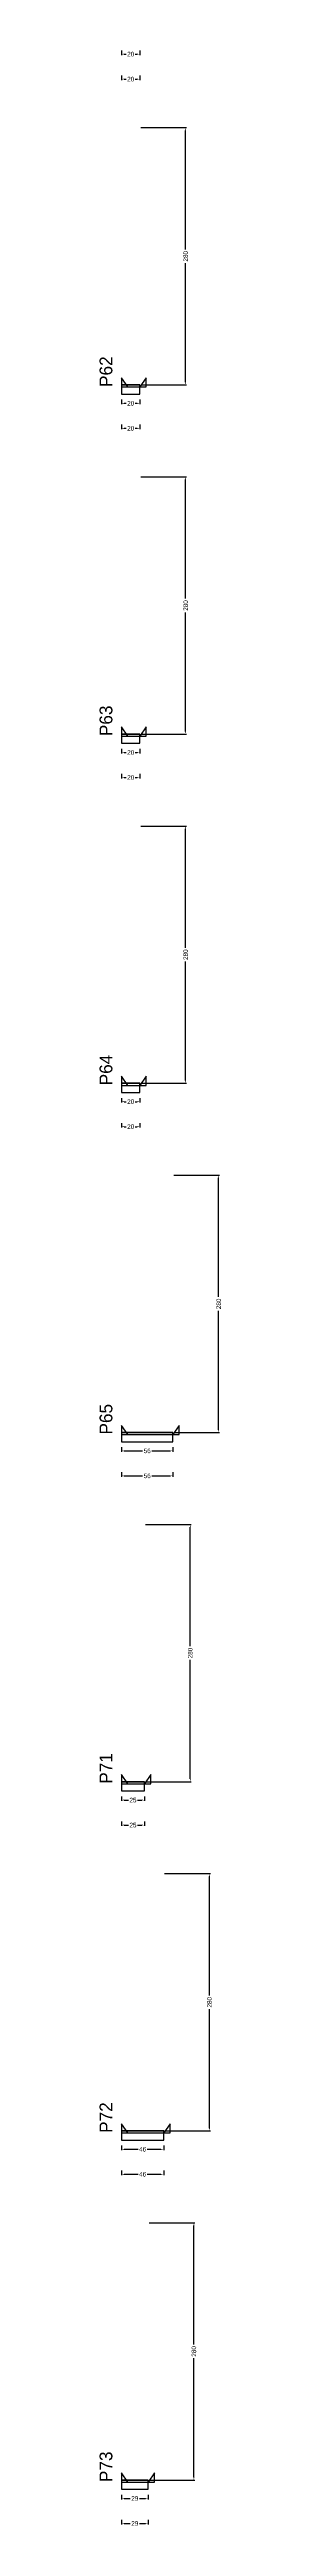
# Model space of a CAD drawing. Header units: centimetres. Extents: x -10500 to 4121, y -45226 to 295.
# Drawn here: x 3976 to 4109, y -11068 to -8373 of the extents above; entities that cross this region are included whole.
import ezdxf

# ---------------------------------------------------------------- set-up
doc = ezdxf.new("R2010")
doc.units = ezdxf.units.CM
for name, color, linetype in [('NOMENCLATURA', 7, 'Continuous'), ('SARR_2.2x10', 60, 'Continuous'), ('SARR_2.2x7', 40, 'Continuous')]:
    doc.layers.add(name, color=color, linetype=linetype)
doc.dimstyles.new('PAINEL-NOVA', dxfattribs={"dimtxt": 5, "dimasz": 3, "dimexe": 1, "dimexo": 1, "dimgap": 1, "dimtad": 1, "dimcen": 2.5, "dimazin": 3, "dimtfac": 1, "dimtmove": 0, "dimatfit": 3})

# ---------------------------------------------------------------- blocks, each defined once
blk = doc.blocks.new('_CLOSEDFILLED')
at = {"color": 0, "linetype": 'BYBLOCK'}
blk.add_solid([(-1, 0.16), (0, 0), (-1, -0.16)], dxfattribs=at)
blk = doc.blocks.new('*D593')
for p, q in [((4000, -8373.8), (4000, -8378.8)), ((4003, -8377.8), (4005, -8377.8)), ((4015, -8377.8), (4017, -8377.8)), ((4020, -8373.8), (4020, -8378.8))]:
    blk.add_line(p, q)
at = {"layer": 'Defpoints'}
for p in [(4000, -8372.8), (4000, -8377.8), (4020, -8372.8)]:
    blk.add_point(p, dxfattribs=at)
at = {"layer": 'SARR_2.2x10', "xscale": 3, "yscale": 3, "rotation": 180}
blk.add_blockref('_CLOSEDFILLED', (4000, -8377.8), dxfattribs=at)
at = {"layer": 'SARR_2.2x10', "xscale": 3, "yscale": 3}
blk.add_blockref('_CLOSEDFILLED', (4020, -8377.8), dxfattribs=at)
at = {"layer": 'SARR_2.2x10', "insert": (4010, -8377.8), "char_height": 5, "attachment_point": 5}
blk.add_mtext('20', dxfattribs=at)
blk = doc.blocks.new('*D598')
for p, q in [((4000, -8401), (4000, -8406)), ((4003, -8405), (4005, -8405)), ((4015, -8405), (4017, -8405)), ((4020, -8401), (4020, -8406))]:
    blk.add_line(p, q)
at = {"layer": 'Defpoints'}
for p in [(4000, -8400), (4000, -8405), (4020, -8400)]:
    blk.add_point(p, dxfattribs=at)
at = {"layer": 'SARR_2.2x10', "xscale": 3, "yscale": 3, "rotation": 180}
blk.add_blockref('_CLOSEDFILLED', (4000, -8405), dxfattribs=at)
at = {"layer": 'SARR_2.2x10', "xscale": 3, "yscale": 3}
blk.add_blockref('_CLOSEDFILLED', (4020, -8405), dxfattribs=at)
at = {"layer": 'SARR_2.2x10', "insert": (4010, -8405), "char_height": 5, "attachment_point": 5}
blk.add_mtext('20', dxfattribs=at)
blk = doc.blocks.new('*D619')
for p, q in [((4000, -8753.8), (4000, -8758.8)), ((4003, -8757.8), (4005, -8757.8)), ((4015, -8757.8), (4017, -8757.8)), ((4020, -8753.8), (4020, -8758.8))]:
    blk.add_line(p, q)
at = {"layer": 'Defpoints'}
for p in [(4000, -8752.8), (4000, -8757.8), (4020, -8752.8)]:
    blk.add_point(p, dxfattribs=at)
at = {"layer": 'SARR_2.2x10', "xscale": 3, "yscale": 3, "rotation": 180}
blk.add_blockref('_CLOSEDFILLED', (4000, -8757.8), dxfattribs=at)
at = {"layer": 'SARR_2.2x10', "xscale": 3, "yscale": 3}
blk.add_blockref('_CLOSEDFILLED', (4020, -8757.8), dxfattribs=at)
at = {"layer": 'SARR_2.2x10', "insert": (4010, -8757.8), "char_height": 5, "attachment_point": 5}
blk.add_mtext('20', dxfattribs=at)
blk = doc.blocks.new('*D620')
for p, q in [((4021, -8457.8), (4071, -8457.8)), ((4070, -8590.3), (4070, -8460.8)), ((4070, -8734.8), (4070, -8605.3)), ((4021, -8737.8), (4071, -8737.8))]:
    blk.add_line(p, q)
at = {"layer": 'Defpoints'}
for p in [(4020, -8457.8), (4020, -8737.8), (4070, -8737.8)]:
    blk.add_point(p, dxfattribs=at)
at = {"layer": 'SARR_2.2x10', "xscale": 3, "yscale": 3}
for p, rotation in [((4070, -8457.8), 90), ((4070, -8737.8), 270)]:
    blk.add_blockref('_CLOSEDFILLED', p, dxfattribs=dict(at, rotation=rotation))
at = {"layer": 'SARR_2.2x10', "insert": (4070, -8597.8), "char_height": 5, "attachment_point": 5, "rotation": 90}
blk.add_mtext('280', dxfattribs=at)
blk = doc.blocks.new('*D621')
for p, q in [((4021, -8457.8), (4071, -8457.8)), ((4070, -8590.3), (4070, -8460.8)), ((4070, -8734.8), (4070, -8605.3)), ((4021, -8737.8), (4071, -8737.8))]:
    blk.add_line(p, q)
at = {"layer": 'Defpoints'}
for p in [(4020, -8457.8), (4020, -8737.8), (4070, -8737.8)]:
    blk.add_point(p, dxfattribs=at)
at = {"layer": 'SARR_2.2x10', "xscale": 3, "yscale": 3}
for p, rotation in [((4070, -8457.8), 90), ((4070, -8737.8), 270)]:
    blk.add_blockref('_CLOSEDFILLED', p, dxfattribs=dict(at, rotation=rotation))
at = {"layer": 'SARR_2.2x10', "insert": (4070, -8597.8), "char_height": 5, "attachment_point": 5, "rotation": 90}
blk.add_mtext('280', dxfattribs=at)
blk = doc.blocks.new('*D622')
for p, q in [((4021, -8457.8), (4071, -8457.8)), ((4070, -8590.3), (4070, -8460.8)), ((4070, -8734.8), (4070, -8605.3)), ((4021, -8737.8), (4071, -8737.8))]:
    blk.add_line(p, q)
at = {"layer": 'Defpoints'}
for p in [(4020, -8457.8), (4020, -8737.8), (4070, -8737.8)]:
    blk.add_point(p, dxfattribs=at)
at = {"layer": 'SARR_2.2x10', "xscale": 3, "yscale": 3}
for p, rotation in [((4070, -8457.8), 90), ((4070, -8737.8), 270)]:
    blk.add_blockref('_CLOSEDFILLED', p, dxfattribs=dict(at, rotation=rotation))
at = {"layer": 'SARR_2.2x10', "insert": (4070, -8597.8), "char_height": 5, "attachment_point": 5, "rotation": 90}
blk.add_mtext('280', dxfattribs=at)
blk = doc.blocks.new('*D623')
for p, q in [((4021, -8457.8), (4071, -8457.8)), ((4070, -8590.3), (4070, -8460.8)), ((4070, -8734.8), (4070, -8605.3)), ((4021, -8737.8), (4071, -8737.8))]:
    blk.add_line(p, q)
at = {"layer": 'Defpoints'}
for p in [(4020, -8457.8), (4020, -8737.8), (4070, -8737.8)]:
    blk.add_point(p, dxfattribs=at)
at = {"layer": 'SARR_2.2x10', "xscale": 3, "yscale": 3}
for p, rotation in [((4070, -8457.8), 90), ((4070, -8737.8), 270)]:
    blk.add_blockref('_CLOSEDFILLED', p, dxfattribs=dict(at, rotation=rotation))
at = {"layer": 'SARR_2.2x10', "insert": (4070, -8597.8), "char_height": 5, "attachment_point": 5, "rotation": 90}
blk.add_mtext('280', dxfattribs=at)
blk = doc.blocks.new('*D624')
for p, q in [((4000, -8781), (4000, -8786)), ((4003, -8785), (4005, -8785)), ((4015, -8785), (4017, -8785)), ((4020, -8781), (4020, -8786))]:
    blk.add_line(p, q)
at = {"layer": 'Defpoints'}
for p in [(4000, -8780), (4000, -8785), (4020, -8780)]:
    blk.add_point(p, dxfattribs=at)
at = {"layer": 'SARR_2.2x10', "xscale": 3, "yscale": 3, "rotation": 180}
blk.add_blockref('_CLOSEDFILLED', (4000, -8785), dxfattribs=at)
at = {"layer": 'SARR_2.2x10', "xscale": 3, "yscale": 3}
blk.add_blockref('_CLOSEDFILLED', (4020, -8785), dxfattribs=at)
at = {"layer": 'SARR_2.2x10', "insert": (4010, -8785), "char_height": 5, "attachment_point": 5}
blk.add_mtext('20', dxfattribs=at)
blk = doc.blocks.new('GRA-E')
at = {"layer": 'SARR_2.2x7'}
blk.add_lwpolyline([(0, 0), (7, 0), (0, 10)], close=True, dxfattribs=at)
blk = doc.blocks.new('GRA-D')
at = {"layer": 'SARR_2.2x7'}
blk.add_lwpolyline([(0, 0), (7, 0), (7, 10)], close=True, dxfattribs=at)
blk = doc.blocks.new('*D645')
for p, q in [((4000, -9133.8), (4000, -9138.8)), ((4020, -9133.8), (4020, -9138.8)), ((4003, -9137.8), (4005, -9137.8)), ((4015, -9137.8), (4017, -9137.8))]:
    blk.add_line(p, q)
at = {"layer": 'Defpoints'}
for p in [(4000, -9132.8), (4020, -9132.8), (4000, -9137.8)]:
    blk.add_point(p, dxfattribs=at)
at = {"layer": 'SARR_2.2x10', "xscale": 3, "yscale": 3, "rotation": 180}
blk.add_blockref('_CLOSEDFILLED', (4000, -9137.8), dxfattribs=at)
at = {"layer": 'SARR_2.2x10', "xscale": 3, "yscale": 3}
blk.add_blockref('_CLOSEDFILLED', (4020, -9137.8), dxfattribs=at)
at = {"layer": 'SARR_2.2x10', "insert": (4010, -9137.8), "char_height": 5, "attachment_point": 5}
blk.add_mtext('20', dxfattribs=at)
blk = doc.blocks.new('*D646')
for p, q in [((4021, -8837.8), (4071, -8837.8)), ((4070, -8970.3), (4070, -8840.8)), ((4070, -9114.8), (4070, -8985.3)), ((4021, -9117.8), (4071, -9117.8))]:
    blk.add_line(p, q)
at = {"layer": 'Defpoints'}
for p in [(4020, -8837.8), (4020, -9117.8), (4070, -9117.8)]:
    blk.add_point(p, dxfattribs=at)
at = {"layer": 'SARR_2.2x10', "xscale": 3, "yscale": 3}
for p, rotation in [((4070, -8837.8), 90), ((4070, -9117.8), 270)]:
    blk.add_blockref('_CLOSEDFILLED', p, dxfattribs=dict(at, rotation=rotation))
at = {"layer": 'SARR_2.2x10', "insert": (4070, -8977.8), "char_height": 5, "attachment_point": 5, "rotation": 90}
blk.add_mtext('280', dxfattribs=at)
blk = doc.blocks.new('*D647')
for p, q in [((4021, -8837.8), (4071, -8837.8)), ((4070, -8970.3), (4070, -8840.8)), ((4070, -9114.8), (4070, -8985.3)), ((4021, -9117.8), (4071, -9117.8))]:
    blk.add_line(p, q)
at = {"layer": 'Defpoints'}
for p in [(4020, -8837.8), (4020, -9117.8), (4070, -9117.8)]:
    blk.add_point(p, dxfattribs=at)
at = {"layer": 'SARR_2.2x10', "xscale": 3, "yscale": 3}
for p, rotation in [((4070, -8837.8), 90), ((4070, -9117.8), 270)]:
    blk.add_blockref('_CLOSEDFILLED', p, dxfattribs=dict(at, rotation=rotation))
at = {"layer": 'SARR_2.2x10', "insert": (4070, -8977.8), "char_height": 5, "attachment_point": 5, "rotation": 90}
blk.add_mtext('280', dxfattribs=at)
blk = doc.blocks.new('*D648')
for p, q in [((4021, -8837.8), (4071, -8837.8)), ((4070, -8970.3), (4070, -8840.8)), ((4070, -9114.8), (4070, -8985.3)), ((4021, -9117.8), (4071, -9117.8))]:
    blk.add_line(p, q)
at = {"layer": 'Defpoints'}
for p in [(4020, -8837.8), (4020, -9117.8), (4070, -9117.8)]:
    blk.add_point(p, dxfattribs=at)
at = {"layer": 'SARR_2.2x10', "xscale": 3, "yscale": 3}
for p, rotation in [((4070, -8837.8), 90), ((4070, -9117.8), 270)]:
    blk.add_blockref('_CLOSEDFILLED', p, dxfattribs=dict(at, rotation=rotation))
at = {"layer": 'SARR_2.2x10', "insert": (4070, -8977.8), "char_height": 5, "attachment_point": 5, "rotation": 90}
blk.add_mtext('280', dxfattribs=at)
blk = doc.blocks.new('*D649')
for p, q in [((4021, -8837.8), (4071, -8837.8)), ((4070, -8970.3), (4070, -8840.8)), ((4070, -9114.8), (4070, -8985.3)), ((4021, -9117.8), (4071, -9117.8))]:
    blk.add_line(p, q)
at = {"layer": 'Defpoints'}
for p in [(4020, -8837.8), (4020, -9117.8), (4070, -9117.8)]:
    blk.add_point(p, dxfattribs=at)
at = {"layer": 'SARR_2.2x10', "xscale": 3, "yscale": 3}
for p, rotation in [((4070, -8837.8), 90), ((4070, -9117.8), 270)]:
    blk.add_blockref('_CLOSEDFILLED', p, dxfattribs=dict(at, rotation=rotation))
at = {"layer": 'SARR_2.2x10', "insert": (4070, -8977.8), "char_height": 5, "attachment_point": 5, "rotation": 90}
blk.add_mtext('280', dxfattribs=at)
blk = doc.blocks.new('*D650')
for p, q in [((4000, -9161), (4000, -9166)), ((4020, -9161), (4020, -9166)), ((4003, -9165), (4005, -9165)), ((4015, -9165), (4017, -9165))]:
    blk.add_line(p, q)
at = {"layer": 'Defpoints'}
for p in [(4000, -9160), (4020, -9160), (4000, -9165)]:
    blk.add_point(p, dxfattribs=at)
at = {"layer": 'SARR_2.2x10', "xscale": 3, "yscale": 3, "rotation": 180}
blk.add_blockref('_CLOSEDFILLED', (4000, -9165), dxfattribs=at)
at = {"layer": 'SARR_2.2x10', "xscale": 3, "yscale": 3}
blk.add_blockref('_CLOSEDFILLED', (4020, -9165), dxfattribs=at)
at = {"layer": 'SARR_2.2x10', "insert": (4010, -9165), "char_height": 5, "attachment_point": 5}
blk.add_mtext('20', dxfattribs=at)
blk = doc.blocks.new('*D671')
for p, q in [((4000, -9513.8), (4000, -9518.8)), ((4020, -9513.8), (4020, -9518.8)), ((4003, -9517.8), (4005, -9517.8)), ((4015, -9517.8), (4017, -9517.8))]:
    blk.add_line(p, q)
at = {"layer": 'Defpoints'}
for p in [(4000, -9512.8), (4020, -9512.8), (4000, -9517.8)]:
    blk.add_point(p, dxfattribs=at)
at = {"layer": 'SARR_2.2x10', "xscale": 3, "yscale": 3, "rotation": 180}
blk.add_blockref('_CLOSEDFILLED', (4000, -9517.8), dxfattribs=at)
at = {"layer": 'SARR_2.2x10', "xscale": 3, "yscale": 3}
blk.add_blockref('_CLOSEDFILLED', (4020, -9517.8), dxfattribs=at)
at = {"layer": 'SARR_2.2x10', "insert": (4010, -9517.8), "char_height": 5, "attachment_point": 5}
blk.add_mtext('20', dxfattribs=at)
blk = doc.blocks.new('*D672')
for p, q in [((4021, -9217.8), (4071, -9217.8)), ((4070, -9350.3), (4070, -9220.8)), ((4070, -9494.8), (4070, -9365.3)), ((4021, -9497.8), (4071, -9497.8))]:
    blk.add_line(p, q)
at = {"layer": 'Defpoints'}
for p in [(4020, -9217.8), (4020, -9497.8), (4070, -9497.8)]:
    blk.add_point(p, dxfattribs=at)
at = {"layer": 'SARR_2.2x10', "xscale": 3, "yscale": 3}
for p, rotation in [((4070, -9217.8), 90), ((4070, -9497.8), 270)]:
    blk.add_blockref('_CLOSEDFILLED', p, dxfattribs=dict(at, rotation=rotation))
at = {"layer": 'SARR_2.2x10', "insert": (4070, -9357.8), "char_height": 5, "attachment_point": 5, "rotation": 90}
blk.add_mtext('280', dxfattribs=at)
blk = doc.blocks.new('*D673')
for p, q in [((4021, -9217.8), (4071, -9217.8)), ((4070, -9350.3), (4070, -9220.8)), ((4070, -9494.8), (4070, -9365.3)), ((4021, -9497.8), (4071, -9497.8))]:
    blk.add_line(p, q)
at = {"layer": 'Defpoints'}
for p in [(4020, -9217.8), (4020, -9497.8), (4070, -9497.8)]:
    blk.add_point(p, dxfattribs=at)
at = {"layer": 'SARR_2.2x10', "xscale": 3, "yscale": 3}
for p, rotation in [((4070, -9217.8), 90), ((4070, -9497.8), 270)]:
    blk.add_blockref('_CLOSEDFILLED', p, dxfattribs=dict(at, rotation=rotation))
at = {"layer": 'SARR_2.2x10', "insert": (4070, -9357.8), "char_height": 5, "attachment_point": 5, "rotation": 90}
blk.add_mtext('280', dxfattribs=at)
blk = doc.blocks.new('*D674')
for p, q in [((4021, -9217.8), (4071, -9217.8)), ((4070, -9350.3), (4070, -9220.8)), ((4070, -9494.8), (4070, -9365.3)), ((4021, -9497.8), (4071, -9497.8))]:
    blk.add_line(p, q)
at = {"layer": 'Defpoints'}
for p in [(4020, -9217.8), (4020, -9497.8), (4070, -9497.8)]:
    blk.add_point(p, dxfattribs=at)
at = {"layer": 'SARR_2.2x10', "xscale": 3, "yscale": 3}
for p, rotation in [((4070, -9217.8), 90), ((4070, -9497.8), 270)]:
    blk.add_blockref('_CLOSEDFILLED', p, dxfattribs=dict(at, rotation=rotation))
at = {"layer": 'SARR_2.2x10', "insert": (4070, -9357.8), "char_height": 5, "attachment_point": 5, "rotation": 90}
blk.add_mtext('280', dxfattribs=at)
blk = doc.blocks.new('*D675')
for p, q in [((4021, -9217.8), (4071, -9217.8)), ((4070, -9350.3), (4070, -9220.8)), ((4070, -9494.8), (4070, -9365.3)), ((4021, -9497.8), (4071, -9497.8))]:
    blk.add_line(p, q)
at = {"layer": 'Defpoints'}
for p in [(4020, -9217.8), (4020, -9497.8), (4070, -9497.8)]:
    blk.add_point(p, dxfattribs=at)
at = {"layer": 'SARR_2.2x10', "xscale": 3, "yscale": 3}
for p, rotation in [((4070, -9217.8), 90), ((4070, -9497.8), 270)]:
    blk.add_blockref('_CLOSEDFILLED', p, dxfattribs=dict(at, rotation=rotation))
at = {"layer": 'SARR_2.2x10', "insert": (4070, -9357.8), "char_height": 5, "attachment_point": 5, "rotation": 90}
blk.add_mtext('280', dxfattribs=at)
blk = doc.blocks.new('*D676')
for p, q in [((4000, -9541), (4000, -9546)), ((4020, -9541), (4020, -9546)), ((4003, -9545), (4005, -9545)), ((4015, -9545), (4017, -9545))]:
    blk.add_line(p, q)
at = {"layer": 'Defpoints'}
for p in [(4000, -9540), (4020, -9540), (4000, -9545)]:
    blk.add_point(p, dxfattribs=at)
at = {"layer": 'SARR_2.2x10', "xscale": 3, "yscale": 3, "rotation": 180}
blk.add_blockref('_CLOSEDFILLED', (4000, -9545), dxfattribs=at)
at = {"layer": 'SARR_2.2x10', "xscale": 3, "yscale": 3}
blk.add_blockref('_CLOSEDFILLED', (4020, -9545), dxfattribs=at)
at = {"layer": 'SARR_2.2x10', "insert": (4010, -9545), "char_height": 5, "attachment_point": 5}
blk.add_mtext('20', dxfattribs=at)
blk = doc.blocks.new('*D697')
for p, q in [((4000, -9893.8), (4000, -9898.8)), ((4003, -9897.8), (4023, -9897.8)), ((4033, -9897.8), (4053, -9897.8)), ((4056, -9893.8), (4056, -9898.8))]:
    blk.add_line(p, q)
at = {"layer": 'Defpoints'}
for p in [(4000, -9892.8), (4000, -9897.8), (4056, -9892.8)]:
    blk.add_point(p, dxfattribs=at)
at = {"layer": 'SARR_2.2x10', "xscale": 3, "yscale": 3, "rotation": 180}
blk.add_blockref('_CLOSEDFILLED', (4000, -9897.8), dxfattribs=at)
at = {"layer": 'SARR_2.2x10', "xscale": 3, "yscale": 3}
blk.add_blockref('_CLOSEDFILLED', (4056, -9897.8), dxfattribs=at)
at = {"layer": 'SARR_2.2x10', "insert": (4028, -9897.8), "char_height": 5, "attachment_point": 5}
blk.add_mtext('56', dxfattribs=at)
blk = doc.blocks.new('*D698')
for p, q in [((4057, -9597.8), (4107, -9597.8)), ((4106, -9730.3), (4106, -9600.8)), ((4106, -9874.8), (4106, -9745.3)), ((4057, -9877.8), (4107, -9877.8))]:
    blk.add_line(p, q)
at = {"layer": 'Defpoints'}
for p in [(4056, -9597.8), (4056, -9877.8), (4106, -9877.8)]:
    blk.add_point(p, dxfattribs=at)
at = {"layer": 'SARR_2.2x10', "xscale": 3, "yscale": 3}
for p, rotation in [((4106, -9597.8), 90), ((4106, -9877.8), 270)]:
    blk.add_blockref('_CLOSEDFILLED', p, dxfattribs=dict(at, rotation=rotation))
at = {"layer": 'SARR_2.2x10', "insert": (4106, -9737.8), "char_height": 5, "attachment_point": 5, "rotation": 90}
blk.add_mtext('280', dxfattribs=at)
blk = doc.blocks.new('*D699')
for p, q in [((4057, -9597.8), (4107, -9597.8)), ((4106, -9730.3), (4106, -9600.8)), ((4106, -9874.8), (4106, -9745.3)), ((4057, -9877.8), (4107, -9877.8))]:
    blk.add_line(p, q)
at = {"layer": 'Defpoints'}
for p in [(4056, -9597.8), (4056, -9877.8), (4106, -9877.8)]:
    blk.add_point(p, dxfattribs=at)
at = {"layer": 'SARR_2.2x10', "xscale": 3, "yscale": 3}
for p, rotation in [((4106, -9597.8), 90), ((4106, -9877.8), 270)]:
    blk.add_blockref('_CLOSEDFILLED', p, dxfattribs=dict(at, rotation=rotation))
at = {"layer": 'SARR_2.2x10', "insert": (4106, -9737.8), "char_height": 5, "attachment_point": 5, "rotation": 90}
blk.add_mtext('280', dxfattribs=at)
blk = doc.blocks.new('*D700')
for p, q in [((4057, -9597.8), (4107, -9597.8)), ((4106, -9730.3), (4106, -9600.8)), ((4106, -9874.8), (4106, -9745.3)), ((4057, -9877.8), (4107, -9877.8))]:
    blk.add_line(p, q)
at = {"layer": 'Defpoints'}
for p in [(4056, -9597.8), (4056, -9877.8), (4106, -9877.8)]:
    blk.add_point(p, dxfattribs=at)
at = {"layer": 'SARR_2.2x10', "xscale": 3, "yscale": 3}
for p, rotation in [((4106, -9597.8), 90), ((4106, -9877.8), 270)]:
    blk.add_blockref('_CLOSEDFILLED', p, dxfattribs=dict(at, rotation=rotation))
at = {"layer": 'SARR_2.2x10', "insert": (4106, -9737.8), "char_height": 5, "attachment_point": 5, "rotation": 90}
blk.add_mtext('280', dxfattribs=at)
blk = doc.blocks.new('*D701')
for p, q in [((4057, -9597.8), (4107, -9597.8)), ((4106, -9730.3), (4106, -9600.8)), ((4106, -9874.8), (4106, -9745.3)), ((4057, -9877.8), (4107, -9877.8))]:
    blk.add_line(p, q)
at = {"layer": 'Defpoints'}
for p in [(4056, -9597.8), (4056, -9877.8), (4106, -9877.8)]:
    blk.add_point(p, dxfattribs=at)
at = {"layer": 'SARR_2.2x10', "xscale": 3, "yscale": 3}
for p, rotation in [((4106, -9597.8), 90), ((4106, -9877.8), 270)]:
    blk.add_blockref('_CLOSEDFILLED', p, dxfattribs=dict(at, rotation=rotation))
at = {"layer": 'SARR_2.2x10', "insert": (4106, -9737.8), "char_height": 5, "attachment_point": 5, "rotation": 90}
blk.add_mtext('280', dxfattribs=at)
blk = doc.blocks.new('*D702')
for p, q in [((4000, -9921), (4000, -9926)), ((4003, -9925), (4023, -9925)), ((4033, -9925), (4053, -9925)), ((4056, -9921), (4056, -9926))]:
    blk.add_line(p, q)
at = {"layer": 'Defpoints'}
for p in [(4000, -9920), (4000, -9925), (4056, -9920)]:
    blk.add_point(p, dxfattribs=at)
at = {"layer": 'SARR_2.2x10', "xscale": 3, "yscale": 3, "rotation": 180}
blk.add_blockref('_CLOSEDFILLED', (4000, -9925), dxfattribs=at)
at = {"layer": 'SARR_2.2x10', "xscale": 3, "yscale": 3}
blk.add_blockref('_CLOSEDFILLED', (4056, -9925), dxfattribs=at)
at = {"layer": 'SARR_2.2x10', "insert": (4028, -9925), "char_height": 5, "attachment_point": 5}
blk.add_mtext('56', dxfattribs=at)
blk = doc.blocks.new('*D723')
for p, q in [((4000, -10273.8), (4000, -10278.8)), ((4003, -10277.8), (4007.5, -10277.8)), ((4017.5, -10277.8), (4022, -10277.8)), ((4025, -10273.8), (4025, -10278.8))]:
    blk.add_line(p, q)
at = {"layer": 'Defpoints'}
for p in [(4000, -10272.8), (4000, -10277.8), (4025, -10272.8)]:
    blk.add_point(p, dxfattribs=at)
at = {"layer": 'SARR_2.2x10', "xscale": 3, "yscale": 3, "rotation": 180}
blk.add_blockref('_CLOSEDFILLED', (4000, -10277.8), dxfattribs=at)
at = {"layer": 'SARR_2.2x10', "xscale": 3, "yscale": 3}
blk.add_blockref('_CLOSEDFILLED', (4025, -10277.8), dxfattribs=at)
at = {"layer": 'SARR_2.2x10', "insert": (4012.5, -10277.8), "char_height": 5, "attachment_point": 5}
blk.add_mtext('25', dxfattribs=at)
blk = doc.blocks.new('*D724')
for p, q in [((4026, -9977.8), (4076, -9977.8)), ((4075, -10110.3), (4075, -9980.8)), ((4075, -10254.8), (4075, -10125.3)), ((4026, -10257.8), (4076, -10257.8))]:
    blk.add_line(p, q)
at = {"layer": 'Defpoints'}
for p in [(4025, -9977.8), (4025, -10257.8), (4075, -10257.8)]:
    blk.add_point(p, dxfattribs=at)
at = {"layer": 'SARR_2.2x10', "xscale": 3, "yscale": 3}
for p, rotation in [((4075, -9977.8), 90), ((4075, -10257.8), 270)]:
    blk.add_blockref('_CLOSEDFILLED', p, dxfattribs=dict(at, rotation=rotation))
at = {"layer": 'SARR_2.2x10', "insert": (4075, -10117.8), "char_height": 5, "attachment_point": 5, "rotation": 90}
blk.add_mtext('280', dxfattribs=at)
blk = doc.blocks.new('*D725')
for p, q in [((4026, -9977.8), (4076, -9977.8)), ((4075, -10110.3), (4075, -9980.8)), ((4075, -10254.8), (4075, -10125.3)), ((4026, -10257.8), (4076, -10257.8))]:
    blk.add_line(p, q)
at = {"layer": 'Defpoints'}
for p in [(4025, -9977.8), (4025, -10257.8), (4075, -10257.8)]:
    blk.add_point(p, dxfattribs=at)
at = {"layer": 'SARR_2.2x10', "xscale": 3, "yscale": 3}
for p, rotation in [((4075, -9977.8), 90), ((4075, -10257.8), 270)]:
    blk.add_blockref('_CLOSEDFILLED', p, dxfattribs=dict(at, rotation=rotation))
at = {"layer": 'SARR_2.2x10', "insert": (4075, -10117.8), "char_height": 5, "attachment_point": 5, "rotation": 90}
blk.add_mtext('280', dxfattribs=at)
blk = doc.blocks.new('*D726')
for p, q in [((4026, -9977.8), (4076, -9977.8)), ((4075, -10110.3), (4075, -9980.8)), ((4075, -10254.8), (4075, -10125.3)), ((4026, -10257.8), (4076, -10257.8))]:
    blk.add_line(p, q)
at = {"layer": 'Defpoints'}
for p in [(4025, -9977.8), (4025, -10257.8), (4075, -10257.8)]:
    blk.add_point(p, dxfattribs=at)
at = {"layer": 'SARR_2.2x10', "xscale": 3, "yscale": 3}
for p, rotation in [((4075, -9977.8), 90), ((4075, -10257.8), 270)]:
    blk.add_blockref('_CLOSEDFILLED', p, dxfattribs=dict(at, rotation=rotation))
at = {"layer": 'SARR_2.2x10', "insert": (4075, -10117.8), "char_height": 5, "attachment_point": 5, "rotation": 90}
blk.add_mtext('280', dxfattribs=at)
blk = doc.blocks.new('*D727')
for p, q in [((4026, -9977.8), (4076, -9977.8)), ((4075, -10110.3), (4075, -9980.8)), ((4075, -10254.8), (4075, -10125.3)), ((4026, -10257.8), (4076, -10257.8))]:
    blk.add_line(p, q)
at = {"layer": 'Defpoints'}
for p in [(4025, -9977.8), (4025, -10257.8), (4075, -10257.8)]:
    blk.add_point(p, dxfattribs=at)
at = {"layer": 'SARR_2.2x10', "xscale": 3, "yscale": 3}
for p, rotation in [((4075, -9977.8), 90), ((4075, -10257.8), 270)]:
    blk.add_blockref('_CLOSEDFILLED', p, dxfattribs=dict(at, rotation=rotation))
at = {"layer": 'SARR_2.2x10', "insert": (4075, -10117.8), "char_height": 5, "attachment_point": 5, "rotation": 90}
blk.add_mtext('280', dxfattribs=at)
blk = doc.blocks.new('*D728')
for p, q in [((4000, -10301), (4000, -10306)), ((4003, -10305), (4007.5, -10305)), ((4017.5, -10305), (4022, -10305)), ((4025, -10301), (4025, -10306))]:
    blk.add_line(p, q)
at = {"layer": 'Defpoints'}
for p in [(4000, -10300), (4000, -10305), (4025, -10300)]:
    blk.add_point(p, dxfattribs=at)
at = {"layer": 'SARR_2.2x10', "xscale": 3, "yscale": 3, "rotation": 180}
blk.add_blockref('_CLOSEDFILLED', (4000, -10305), dxfattribs=at)
at = {"layer": 'SARR_2.2x10', "xscale": 3, "yscale": 3}
blk.add_blockref('_CLOSEDFILLED', (4025, -10305), dxfattribs=at)
at = {"layer": 'SARR_2.2x10', "insert": (4012.5, -10305), "char_height": 5, "attachment_point": 5}
blk.add_mtext('25', dxfattribs=at)
blk = doc.blocks.new('*D749')
for p, q in [((4000, -10653.8), (4000, -10658.8)), ((4003, -10657.8), (4018, -10657.8)), ((4028, -10657.8), (4043, -10657.8)), ((4046, -10653.8), (4046, -10658.8))]:
    blk.add_line(p, q)
at = {"layer": 'Defpoints'}
for p in [(4000, -10652.8), (4000, -10657.8), (4046, -10652.8)]:
    blk.add_point(p, dxfattribs=at)
at = {"layer": 'SARR_2.2x10', "xscale": 3, "yscale": 3, "rotation": 180}
blk.add_blockref('_CLOSEDFILLED', (4000, -10657.8), dxfattribs=at)
at = {"layer": 'SARR_2.2x10', "xscale": 3, "yscale": 3}
blk.add_blockref('_CLOSEDFILLED', (4046, -10657.8), dxfattribs=at)
at = {"layer": 'SARR_2.2x10', "insert": (4023, -10657.8), "char_height": 5, "attachment_point": 5}
blk.add_mtext('46', dxfattribs=at)
blk = doc.blocks.new('*D750')
for p, q in [((4047, -10357.8), (4097, -10357.8)), ((4096, -10490.3), (4096, -10360.8)), ((4096, -10634.8), (4096, -10505.3)), ((4047, -10637.8), (4097, -10637.8))]:
    blk.add_line(p, q)
at = {"layer": 'Defpoints'}
for p in [(4046, -10357.8), (4046, -10637.8), (4096, -10637.8)]:
    blk.add_point(p, dxfattribs=at)
at = {"layer": 'SARR_2.2x10', "xscale": 3, "yscale": 3}
for p, rotation in [((4096, -10357.8), 90), ((4096, -10637.8), 270)]:
    blk.add_blockref('_CLOSEDFILLED', p, dxfattribs=dict(at, rotation=rotation))
at = {"layer": 'SARR_2.2x10', "insert": (4096, -10497.8), "char_height": 5, "attachment_point": 5, "rotation": 90}
blk.add_mtext('280', dxfattribs=at)
blk = doc.blocks.new('*D751')
for p, q in [((4047, -10357.8), (4097, -10357.8)), ((4096, -10490.3), (4096, -10360.8)), ((4096, -10634.8), (4096, -10505.3)), ((4047, -10637.8), (4097, -10637.8))]:
    blk.add_line(p, q)
at = {"layer": 'Defpoints'}
for p in [(4046, -10357.8), (4046, -10637.8), (4096, -10637.8)]:
    blk.add_point(p, dxfattribs=at)
at = {"layer": 'SARR_2.2x10', "xscale": 3, "yscale": 3}
for p, rotation in [((4096, -10357.8), 90), ((4096, -10637.8), 270)]:
    blk.add_blockref('_CLOSEDFILLED', p, dxfattribs=dict(at, rotation=rotation))
at = {"layer": 'SARR_2.2x10', "insert": (4096, -10497.8), "char_height": 5, "attachment_point": 5, "rotation": 90}
blk.add_mtext('280', dxfattribs=at)
blk = doc.blocks.new('*D752')
for p, q in [((4047, -10357.8), (4097, -10357.8)), ((4096, -10490.3), (4096, -10360.8)), ((4096, -10634.8), (4096, -10505.3)), ((4047, -10637.8), (4097, -10637.8))]:
    blk.add_line(p, q)
at = {"layer": 'Defpoints'}
for p in [(4046, -10357.8), (4046, -10637.8), (4096, -10637.8)]:
    blk.add_point(p, dxfattribs=at)
at = {"layer": 'SARR_2.2x10', "xscale": 3, "yscale": 3}
for p, rotation in [((4096, -10357.8), 90), ((4096, -10637.8), 270)]:
    blk.add_blockref('_CLOSEDFILLED', p, dxfattribs=dict(at, rotation=rotation))
at = {"layer": 'SARR_2.2x10', "insert": (4096, -10497.8), "char_height": 5, "attachment_point": 5, "rotation": 90}
blk.add_mtext('280', dxfattribs=at)
blk = doc.blocks.new('*D753')
for p, q in [((4047, -10357.8), (4097, -10357.8)), ((4096, -10490.3), (4096, -10360.8)), ((4096, -10634.8), (4096, -10505.3)), ((4047, -10637.8), (4097, -10637.8))]:
    blk.add_line(p, q)
at = {"layer": 'Defpoints'}
for p in [(4046, -10357.8), (4046, -10637.8), (4096, -10637.8)]:
    blk.add_point(p, dxfattribs=at)
at = {"layer": 'SARR_2.2x10', "xscale": 3, "yscale": 3}
for p, rotation in [((4096, -10357.8), 90), ((4096, -10637.8), 270)]:
    blk.add_blockref('_CLOSEDFILLED', p, dxfattribs=dict(at, rotation=rotation))
at = {"layer": 'SARR_2.2x10', "insert": (4096, -10497.8), "char_height": 5, "attachment_point": 5, "rotation": 90}
blk.add_mtext('280', dxfattribs=at)
blk = doc.blocks.new('*D754')
for p, q in [((4000, -10681), (4000, -10686)), ((4003, -10685), (4018, -10685)), ((4028, -10685), (4043, -10685)), ((4046, -10681), (4046, -10686))]:
    blk.add_line(p, q)
at = {"layer": 'Defpoints'}
for p in [(4000, -10680), (4000, -10685), (4046, -10680)]:
    blk.add_point(p, dxfattribs=at)
at = {"layer": 'SARR_2.2x10', "xscale": 3, "yscale": 3, "rotation": 180}
blk.add_blockref('_CLOSEDFILLED', (4000, -10685), dxfattribs=at)
at = {"layer": 'SARR_2.2x10', "xscale": 3, "yscale": 3}
blk.add_blockref('_CLOSEDFILLED', (4046, -10685), dxfattribs=at)
at = {"layer": 'SARR_2.2x10', "insert": (4023, -10685), "char_height": 5, "attachment_point": 5}
blk.add_mtext('46', dxfattribs=at)
blk = doc.blocks.new('*D775')
for p, q in [((4000, -11033.8), (4000, -11038.8)), ((4003, -11037.8), (4009.5, -11037.8)), ((4019.5, -11037.8), (4026, -11037.8)), ((4029, -11033.8), (4029, -11038.8))]:
    blk.add_line(p, q)
at = {"layer": 'Defpoints'}
for p in [(4000, -11032.8), (4000, -11037.8), (4029, -11032.8)]:
    blk.add_point(p, dxfattribs=at)
at = {"layer": 'SARR_2.2x10', "xscale": 3, "yscale": 3, "rotation": 180}
blk.add_blockref('_CLOSEDFILLED', (4000, -11037.8), dxfattribs=at)
at = {"layer": 'SARR_2.2x10', "xscale": 3, "yscale": 3}
blk.add_blockref('_CLOSEDFILLED', (4029, -11037.8), dxfattribs=at)
at = {"layer": 'SARR_2.2x10', "insert": (4014.5, -11037.8), "char_height": 5, "attachment_point": 5}
blk.add_mtext('29', dxfattribs=at)
blk = doc.blocks.new('*D776')
for p, q in [((4030, -10737.8), (4080, -10737.8)), ((4079, -10870.3), (4079, -10740.8)), ((4079, -11014.8), (4079, -10885.3)), ((4030, -11017.8), (4080, -11017.8))]:
    blk.add_line(p, q)
at = {"layer": 'Defpoints'}
for p in [(4029, -10737.8), (4029, -11017.8), (4079, -11017.8)]:
    blk.add_point(p, dxfattribs=at)
at = {"layer": 'SARR_2.2x10', "xscale": 3, "yscale": 3}
for p, rotation in [((4079, -10737.8), 90), ((4079, -11017.8), 270)]:
    blk.add_blockref('_CLOSEDFILLED', p, dxfattribs=dict(at, rotation=rotation))
at = {"layer": 'SARR_2.2x10', "insert": (4079, -10877.8), "char_height": 5, "attachment_point": 5, "rotation": 90}
blk.add_mtext('280', dxfattribs=at)
blk = doc.blocks.new('*D777')
for p, q in [((4030, -10737.8), (4080, -10737.8)), ((4079, -10870.3), (4079, -10740.8)), ((4079, -11014.8), (4079, -10885.3)), ((4030, -11017.8), (4080, -11017.8))]:
    blk.add_line(p, q)
at = {"layer": 'Defpoints'}
for p in [(4029, -10737.8), (4029, -11017.8), (4079, -11017.8)]:
    blk.add_point(p, dxfattribs=at)
at = {"layer": 'SARR_2.2x10', "xscale": 3, "yscale": 3}
for p, rotation in [((4079, -10737.8), 90), ((4079, -11017.8), 270)]:
    blk.add_blockref('_CLOSEDFILLED', p, dxfattribs=dict(at, rotation=rotation))
at = {"layer": 'SARR_2.2x10', "insert": (4079, -10877.8), "char_height": 5, "attachment_point": 5, "rotation": 90}
blk.add_mtext('280', dxfattribs=at)
blk = doc.blocks.new('*D778')
for p, q in [((4030, -10737.8), (4080, -10737.8)), ((4079, -10870.3), (4079, -10740.8)), ((4079, -11014.8), (4079, -10885.3)), ((4030, -11017.8), (4080, -11017.8))]:
    blk.add_line(p, q)
at = {"layer": 'Defpoints'}
for p in [(4029, -10737.8), (4029, -11017.8), (4079, -11017.8)]:
    blk.add_point(p, dxfattribs=at)
at = {"layer": 'SARR_2.2x10', "xscale": 3, "yscale": 3}
for p, rotation in [((4079, -10737.8), 90), ((4079, -11017.8), 270)]:
    blk.add_blockref('_CLOSEDFILLED', p, dxfattribs=dict(at, rotation=rotation))
at = {"layer": 'SARR_2.2x10', "insert": (4079, -10877.8), "char_height": 5, "attachment_point": 5, "rotation": 90}
blk.add_mtext('280', dxfattribs=at)
blk = doc.blocks.new('*D779')
for p, q in [((4030, -10737.8), (4080, -10737.8)), ((4079, -10870.3), (4079, -10740.8)), ((4079, -11014.8), (4079, -10885.3)), ((4030, -11017.8), (4080, -11017.8))]:
    blk.add_line(p, q)
at = {"layer": 'Defpoints'}
for p in [(4029, -10737.8), (4029, -11017.8), (4079, -11017.8)]:
    blk.add_point(p, dxfattribs=at)
at = {"layer": 'SARR_2.2x10', "xscale": 3, "yscale": 3}
for p, rotation in [((4079, -10737.8), 90), ((4079, -11017.8), 270)]:
    blk.add_blockref('_CLOSEDFILLED', p, dxfattribs=dict(at, rotation=rotation))
at = {"layer": 'SARR_2.2x10', "insert": (4079, -10877.8), "char_height": 5, "attachment_point": 5, "rotation": 90}
blk.add_mtext('280', dxfattribs=at)
blk = doc.blocks.new('*D780')
for p, q in [((4000, -11061), (4000, -11066)), ((4003, -11065), (4009.5, -11065)), ((4019.5, -11065), (4026, -11065)), ((4029, -11061), (4029, -11066))]:
    blk.add_line(p, q)
at = {"layer": 'Defpoints'}
for p in [(4000, -11060), (4000, -11065), (4029, -11060)]:
    blk.add_point(p, dxfattribs=at)
at = {"layer": 'SARR_2.2x10', "xscale": 3, "yscale": 3, "rotation": 180}
blk.add_blockref('_CLOSEDFILLED', (4000, -11065), dxfattribs=at)
at = {"layer": 'SARR_2.2x10', "xscale": 3, "yscale": 3}
blk.add_blockref('_CLOSEDFILLED', (4029, -11065), dxfattribs=at)
at = {"layer": 'SARR_2.2x10', "insert": (4014.5, -11065), "char_height": 5, "attachment_point": 5}
blk.add_mtext('29', dxfattribs=at)

msp = doc.modelspace()

# ---------------------------------------------------------------- linework, layer by layer
at = {"layer": 'SARR_2.2x10'}
for p, q in [((4020, -8737.8), (4000, -8737.8)), ((4000, -8737.8), (4000, -8747.8)), ((4000, -8747.8), (4020, -8747.8)), ((4020, -8747.8), (4020, -8737.8)), ((4020, -9117.8), (4000, -9117.8)), ((4000, -9117.8), (4000, -9127.8)), ((4000, -9127.8), (4020, -9127.8)), ((4020, -9127.8), (4020, -9117.8)), ((4020, -9497.8), (4000, -9497.8)), ((4000, -9497.8), (4000, -9507.8)), ((4000, -9507.8), (4020, -9507.8)), ((4020, -9507.8), (4020, -9497.8)), ((4056, -9877.8), (4000, -9877.8)), ((4000, -9877.8), (4000, -9887.8)), ((4000, -9887.8), (4056, -9887.8)), ((4056, -9887.8), (4056, -9877.8)), ((4025, -10257.8), (4000, -10257.8)), ((4000, -10257.8), (4000, -10267.8)), ((4000, -10267.8), (4025, -10267.8)), ((4025, -10267.8), (4025, -10257.8)), ((4046, -10637.8), (4000, -10637.8)), ((4000, -10637.8), (4000, -10647.8)), ((4046, -10647.8), (4046, -10637.8)), ((4000, -10647.8), (4046, -10647.8)), ((4029, -11017.8), (4000, -11017.8)), ((4000, -11017.8), (4000, -11027.8)), ((4029, -11027.8), (4029, -11017.8)), ((4000, -11027.8), (4029, -11027.8))]:
    msp.add_line(p, q, dxfattribs=at)
at = {"layer": 'SARR_2.2x7'}
for p, q in [((4020, -8737.8), (4000, -8737.8)), ((4000, -8737.8), (4000, -8740)), ((4000, -8737.8), (4007, -8737.8)), ((4000, -8737.8), (4007, -8737.8)), ((4000, -8737.8), (4007, -8737.8)), ((4000, -8737.8), (4007, -8737.8)), ((4000, -8740), (4020, -8740)), ((4007, -8737.8), (4020, -8737.8)), ((4007, -8737.8), (4020, -8737.8)), ((4007, -8737.8), (4020, -8737.8)), ((4007, -8737.8), (4020, -8737.8)), ((4020, -8740), (4020, -8737.8)), ((4020, -9117.8), (4000, -9117.8)), ((4000, -9117.8), (4000, -9120)), ((4000, -9117.8), (4007, -9117.8)), ((4000, -9117.8), (4007, -9117.8)), ((4000, -9117.8), (4007, -9117.8)), ((4000, -9117.8), (4007, -9117.8)), ((4000, -9120), (4020, -9120)), ((4007, -9117.8), (4020, -9117.8)), ((4007, -9117.8), (4020, -9117.8)), ((4007, -9117.8), (4020, -9117.8)), ((4007, -9117.8), (4020, -9117.8)), ((4020, -9120), (4020, -9117.8)), ((4020, -9497.8), (4000, -9497.8)), ((4000, -9497.8), (4000, -9500)), ((4000, -9497.8), (4007, -9497.8)), ((4000, -9497.8), (4007, -9497.8)), ((4000, -9497.8), (4007, -9497.8)), ((4000, -9497.8), (4007, -9497.8)), ((4000, -9500), (4020, -9500)), ((4007, -9497.8), (4020, -9497.8)), ((4007, -9497.8), (4020, -9497.8)), ((4007, -9497.8), (4020, -9497.8)), ((4007, -9497.8), (4020, -9497.8)), ((4020, -9500), (4020, -9497.8)), ((4056, -9877.8), (4000, -9877.8)), ((4000, -9877.8), (4000, -9880)), ((4000, -9877.8), (4007, -9877.8)), ((4000, -9877.8), (4007, -9877.8)), ((4000, -9877.8), (4007, -9877.8)), ((4000, -9877.8), (4007, -9877.8)), ((4000, -9880), (4056, -9880)), ((4007, -9877.8), (4056, -9877.8)), ((4007, -9877.8), (4056, -9877.8)), ((4007, -9877.8), (4056, -9877.8)), ((4007, -9877.8), (4056, -9877.8)), ((4056, -9880), (4056, -9877.8)), ((4025, -10257.8), (4000, -10257.8)), ((4000, -10257.8), (4000, -10260)), ((4000, -10257.8), (4007, -10257.8)), ((4000, -10257.8), (4007, -10257.8)), ((4000, -10257.8), (4007, -10257.8)), ((4000, -10257.8), (4007, -10257.8)), ((4000, -10260), (4025, -10260)), ((4007, -10257.8), (4025, -10257.8)), ((4007, -10257.8), (4025, -10257.8)), ((4007, -10257.8), (4025, -10257.8)), ((4007, -10257.8), (4025, -10257.8)), ((4025, -10260), (4025, -10257.8)), ((4046, -10637.8), (4000, -10637.8)), ((4000, -10637.8), (4000, -10640)), ((4000, -10637.8), (4007, -10637.8)), ((4000, -10637.8), (4007, -10637.8)), ((4000, -10637.8), (4007, -10637.8)), ((4000, -10637.8), (4007, -10637.8)), ((4000, -10640), (4046, -10640)), ((4007, -10637.8), (4046, -10637.8)), ((4007, -10637.8), (4046, -10637.8)), ((4007, -10637.8), (4046, -10637.8)), ((4007, -10637.8), (4046, -10637.8)), ((4046, -10640), (4046, -10637.8)), ((4029, -11017.8), (4000, -11017.8)), ((4000, -11017.8), (4000, -11020)), ((4000, -11017.8), (4007, -11017.8)), ((4000, -11017.8), (4007, -11017.8)), ((4000, -11017.8), (4007, -11017.8)), ((4000, -11017.8), (4007, -11017.8)), ((4000, -11020), (4029, -11020)), ((4007, -11017.8), (4029, -11017.8)), ((4007, -11017.8), (4029, -11017.8)), ((4007, -11017.8), (4029, -11017.8)), ((4007, -11017.8), (4029, -11017.8)), ((4029, -11020), (4029, -11017.8))]:
    msp.add_line(p, q, dxfattribs=at)

# ---------------------------------------------------------------- block references
for name, p in [('GRA-E', (4000, -8740)), ('GRA-D', (4020, -8740)), ('GRA-E', (4000, -9120)), ('GRA-D', (4020, -9120)), ('GRA-E', (4000, -9500)), ('GRA-D', (4020, -9500)), ('GRA-E', (4000, -9880)), ('GRA-D', (4056, -9880)), ('GRA-E', (4000, -10260)), ('GRA-D', (4025, -10260)), ('GRA-E', (4000, -10640)), ('GRA-D', (4046, -10640)), ('GRA-E', (4000, -11020)), ('GRA-D', (4029, -11020))]:
    msp.add_blockref(name, p, dxfattribs=at)

# ---------------------------------------------------------------- texts
at = {"layer": 'NOMENCLATURA'}
for s, p in [('P62', (3990, -8740)), ('P63', (3990, -9120)), ('P64', (3990, -9500)), ('P65', (3990, -9880)), ('P71', (3990, -10260)), ('P72', (3990, -10640)), ('P73', (3990, -11020))]:
    msp.add_text(s, height=14, rotation=90, dxfattribs=at).set_placement(p)

# ---------------------------------------------------------------- dimensions: what is measured, and where the dimension line sits
at = {"layer": 'SARR_2.2x10'}
for base, p1, p2, picture, middle in [((4000, -8377.8), (4000, -8372.8), (4020, -8372.8), '*D593', (4010, -8377.8)), ((4000, -8405), (4000, -8400), (4020, -8400), '*D598', (4010, -8405)), ((4000, -8757.8), (4000, -8752.8), (4020, -8752.8), '*D619', (4010, -8757.8)), ((4000, -8785), (4000, -8780), (4020, -8780), '*D624', (4010, -8785)), ((4000, -9137.8), (4000, -9132.8), (4020, -9132.8), '*D645', (4010, -9137.8)), ((4000, -9165), (4000, -9160), (4020, -9160), '*D650', (4010, -9165)), ((4000, -9517.8), (4000, -9512.8), (4020, -9512.8), '*D671', (4010, -9517.8)), ((4000, -9545), (4000, -9540), (4020, -9540), '*D676', (4010, -9545)), ((4000, -9897.8), (4000, -9892.8), (4056, -9892.8), '*D697', (4028, -9897.8)), ((4000, -9925), (4000, -9920), (4056, -9920), '*D702', (4028, -9925)), ((4000, -10277.8), (4000, -10272.8), (4025, -10272.8), '*D723', (4012.5, -10277.8)), ((4000, -10305), (4000, -10300), (4025, -10300), '*D728', (4012.5, -10305)), ((4000, -10657.8), (4000, -10652.8), (4046, -10652.8), '*D749', (4023, -10657.8)), ((4000, -10685), (4000, -10680), (4046, -10680), '*D754', (4023, -10685)), ((4000, -11037.8), (4000, -11032.8), (4029, -11032.8), '*D775', (4014.5, -11037.8)), ((4000, -11065), (4000, -11060), (4029, -11060), '*D780', (4014.5, -11065))]:
    dim = msp.add_linear_dim(base=base, p1=p1, p2=p2, dimstyle='PAINEL-NOVA', dxfattribs=at)
    dim.commit()
    dim.dimension.update_dxf_attribs({"geometry": picture, "text_midpoint": middle})
for base, p1, p2, picture, middle in [((4070, -8737.8), (4020, -8737.8), (4020, -8457.8), '*D620', (4070, -8597.8)), ((4070, -8737.8), (4020, -8737.8), (4020, -8457.8), '*D621', (4070, -8597.8)), ((4070, -8737.8), (4020, -8737.8), (4020, -8457.8), '*D622', (4070, -8597.8)), ((4070, -8737.8), (4020, -8737.8), (4020, -8457.8), '*D623', (4070, -8597.8)), ((4070, -9117.8), (4020, -9117.8), (4020, -8837.8), '*D646', (4070, -8977.8)), ((4070, -9117.8), (4020, -9117.8), (4020, -8837.8), '*D647', (4070, -8977.8)), ((4070, -9117.8), (4020, -9117.8), (4020, -8837.8), '*D648', (4070, -8977.8)), ((4070, -9117.8), (4020, -9117.8), (4020, -8837.8), '*D649', (4070, -8977.8)), ((4070, -9497.8), (4020, -9497.8), (4020, -9217.8), '*D672', (4070, -9357.8)), ((4070, -9497.8), (4020, -9497.8), (4020, -9217.8), '*D673', (4070, -9357.8)), ((4070, -9497.8), (4020, -9497.8), (4020, -9217.8), '*D674', (4070, -9357.8)), ((4070, -9497.8), (4020, -9497.8), (4020, -9217.8), '*D675', (4070, -9357.8)), ((4106, -9877.8), (4056, -9877.8), (4056, -9597.8), '*D698', (4106, -9737.8)), ((4106, -9877.8), (4056, -9877.8), (4056, -9597.8), '*D699', (4106, -9737.8)), ((4106, -9877.8), (4056, -9877.8), (4056, -9597.8), '*D700', (4106, -9737.8)), ((4106, -9877.8), (4056, -9877.8), (4056, -9597.8), '*D701', (4106, -9737.8)), ((4075, -10257.8), (4025, -10257.8), (4025, -9977.8), '*D724', (4075, -10117.8)), ((4075, -10257.8), (4025, -10257.8), (4025, -9977.8), '*D725', (4075, -10117.8)), ((4075, -10257.8), (4025, -10257.8), (4025, -9977.8), '*D726', (4075, -10117.8)), ((4075, -10257.8), (4025, -10257.8), (4025, -9977.8), '*D727', (4075, -10117.8)), ((4096, -10637.8), (4046, -10637.8), (4046, -10357.8), '*D750', (4096, -10497.8)), ((4096, -10637.8), (4046, -10637.8), (4046, -10357.8), '*D751', (4096, -10497.8)), ((4096, -10637.8), (4046, -10637.8), (4046, -10357.8), '*D752', (4096, -10497.8)), ((4096, -10637.8), (4046, -10637.8), (4046, -10357.8), '*D753', (4096, -10497.8)), ((4079, -11017.8), (4029, -11017.8), (4029, -10737.8), '*D776', (4079, -10877.8)), ((4079, -11017.8), (4029, -11017.8), (4029, -10737.8), '*D777', (4079, -10877.8)), ((4079, -11017.8), (4029, -11017.8), (4029, -10737.8), '*D778', (4079, -10877.8)), ((4079, -11017.8), (4029, -11017.8), (4029, -10737.8), '*D779', (4079, -10877.8))]:
    dim = msp.add_linear_dim(base=base, p1=p1, p2=p2, angle=90, dimstyle='PAINEL-NOVA', dxfattribs=at)
    dim.commit()
    dim.dimension.update_dxf_attribs({"geometry": picture, "text_midpoint": middle})

doc.saveas('drawing.dxf')
